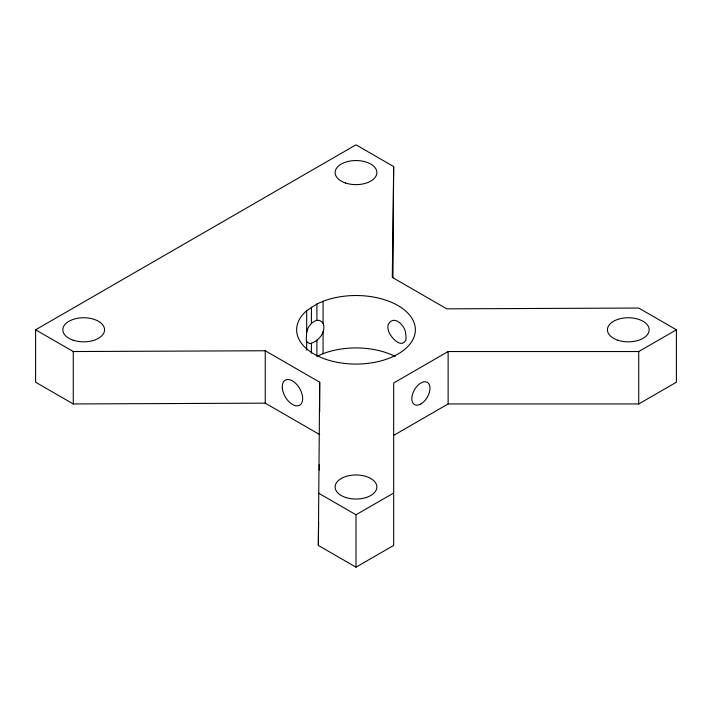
<?xml version="1.0" encoding="UTF-8"?>
<svg xmlns="http://www.w3.org/2000/svg" width="712" height="712" viewBox="0 0 712 712"><rect width="100%" height="100%" fill="white"/><g stroke="black" fill="none" stroke-linecap="round" stroke-linejoin="round"><path stroke-width="1.07" d="M393.665 435.388L448.124 403.953L638.735 403.953L676.4 382.202L676.4 329.798L638.735 351.541L448.124 351.541L393.665 382.985L393.665 545.437L356 567.179L318.335 545.437L319.697 382.202L265.238 350.758L73.265 351.541L35.6 329.798L35.6 382.202L73.265 403.953L265.238 403.161L319.697 434.605M318.335 545.437L318.62 522.163M319.261 470.071L319.323 464.527M35.6 329.798L356 144.821L393.665 166.564L392.303 277.395L446.762 308.839L638.735 308.047L676.4 329.798M392.944 277.707L393.665 166.564M306.676 332.486L306.213 340.096L306.925 341.983L309.809 343.647C318.273 341.956 326.514 331.899 323.07 323.275C317.223 315.113 307.362 325.526 306.676 332.486L306.676 310.726L316.902 304.006L323.07 301.283A59.363 34.274 0 0 1 414.242 323.15A59.363 34.274 0 0 1 344.359 363.405A59.363 34.274 0 0 1 306.676 310.726M318.335 493.033L356 514.776L393.665 493.033M395.187 356.454A59.363 34.274 0 0 0 323.07 353.686L316.902 356.409L316.902 340.122M638.735 351.541L638.735 403.953M448.124 351.541L448.124 403.953M356 514.776L356 567.179M323.07 301.283L323.07 323.275M323.07 331.685L323.07 353.686M319.697 382.202L319.697 411.678M316.902 304.006L316.902 320.293M311.411 307.175L311.411 323.417M311.411 343.326L311.411 353.081M306.676 341.368L306.676 350.073M265.238 350.758L265.238 403.161M73.265 351.541L73.265 403.953M405.715 340.416C400.785 348.96 390.025 336.66 388.467 330.697A12.424 8.784 45.1 0 1 388.369 324.191C394.03 314.143 405.626 326.016 405.662 333.883A12.415 5.064 71.6 0 1 405.715 340.416M345.569 183.02A20.862 12.042 0 0 0 376.862 172.589A20.862 12.042 0 0 0 345.569 162.158A20.862 12.042 0 0 0 345.569 183.02M282.326 388.254A14.445 8.339 60 0 0 298.595 405.653A14.445 8.339 60 0 0 296.468 384.151A14.445 8.339 60 0 0 282.326 388.254M617.865 340.229A20.862 12.042 0 0 0 649.157 329.798A20.862 12.042 0 0 0 617.865 319.368A20.862 12.042 0 0 0 617.865 340.229M73.274 340.229A20.862 12.042 0 0 0 104.566 329.798A20.862 12.042 0 0 0 73.274 319.368A20.862 12.042 0 0 0 73.274 340.229M345.569 497.439A20.862 12.042 0 0 0 376.862 487.008A20.862 12.042 0 0 0 345.569 476.577A20.862 12.042 0 0 0 345.569 497.439M420.952 403.918A12.834 7.414 -60 0 0 428.731 383.652A12.834 7.414 -60 0 0 413.013 392.828A12.834 7.414 -60 0 0 420.952 403.918"/></g></svg>
